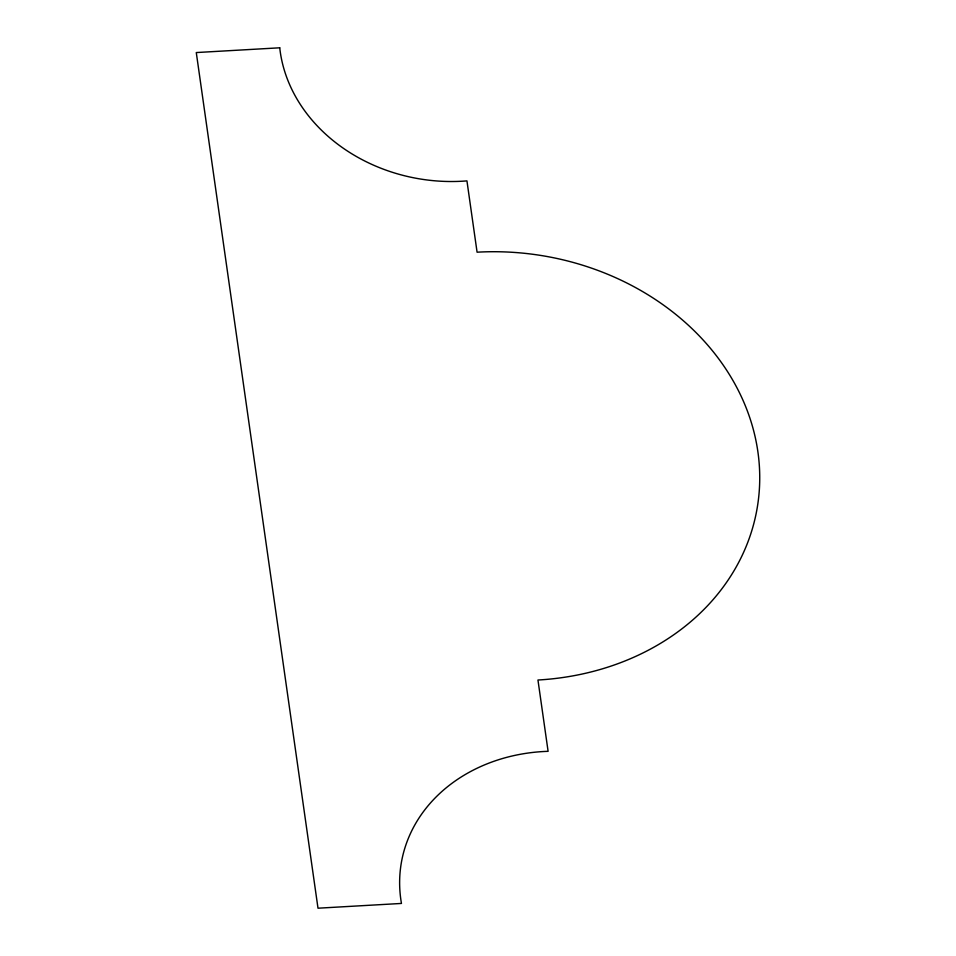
<?xml version="1.0" encoding="UTF-8"?>
<svg xmlns="http://www.w3.org/2000/svg" width="956" height="956" viewBox="0 0 956 956"><rect width="100%" height="100%" fill="white"/><g stroke="black" fill="none" stroke-linecap="round" stroke-linejoin="round"><path stroke-width="1.43" d="M279.738 47.8L196.279 52.556L318.001 908.2L401.46 903.444A164.121 138.262 9.2 0 1 548.099 751.32L537.953 680.015A253.161 213.272 9.2 0 0 757.893 451.83A253.161 213.272 9.2 0 0 477.08 252.193L466.946 180.887A164.121 138.262 9.2 0 1 279.738 47.8"/></g></svg>
